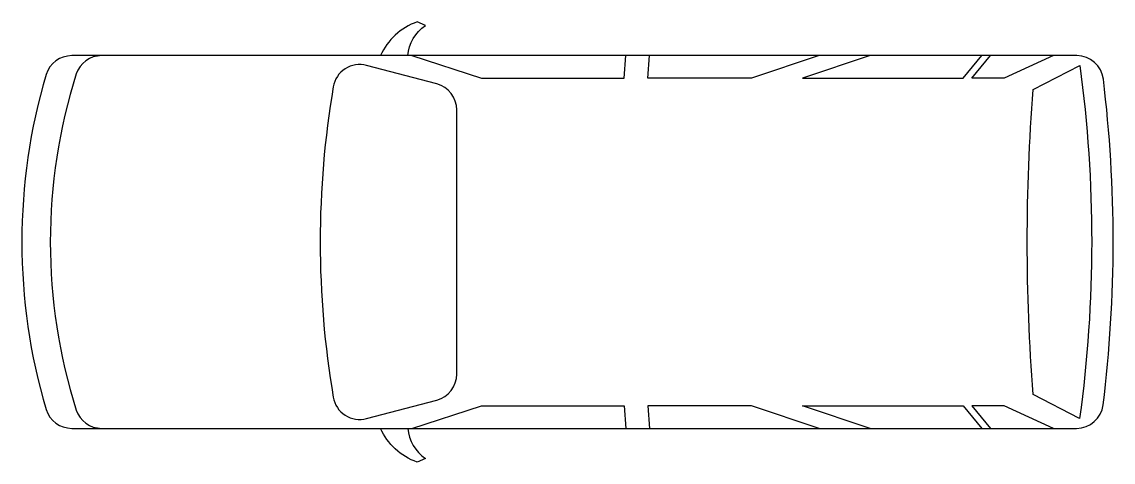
# Model space of a CAD drawing. Extents: x 0 to 5.16, y -1.04 to 1.04.
import ezdxf

# ---------------------------------------------------------------- set-up
doc = ezdxf.new("R2010")
doc.units = 0
doc.header["$LTSCALE"] = 1.25
doc.header["$MEASUREMENT"] = 0
doc.layers.get('0').update_dxf_attribs({"linetype": 'CONTINUOUS'})

msp = doc.modelspace()

# ---------------------------------------------------------------- linework, layer by layer
msp.add_line((1.9111, 1.0236), (1.8704, 1.0414))
for points in [[(1.8275, 0.8814, -0.242036), (1.9111, 1.0236), (1.8704, 1.0414, 0.202777), (1.6971, 0.8814)], [(0.3777, 0.8814, 0.322334), (0.2573, 0.7948, 0.15432), (0.2573, -0.7948, 0.322334), (0.3777, -0.8814)], [(1.8275, -0.8814, 0.242036), (1.9111, -1.0236), (1.8704, -1.0414, -0.202777), (1.6971, -0.8814)]]:
    msp.add_lwpolyline(points, format="xyb")
for points in [[(0.2361, -0.8814), (4.9913, -0.8814, 0.376669), (5.1173, -0.7708, 0.061033), (5.1183, 0.7706, 0.377088), (4.9924, 0.8814), (0.2361, 0.8814, 0.327578), (0.115, 0.7925, 0.1451), (0.115, -0.7925, 0.327578)], [(2.0584, -0.6251), (2.0584, 0.6251, 0.340703), (1.9637, 0.7479), (1.6313, 0.8353, 0.439013), (1.4739, 0.7344, 0.084259), (1.4739, -0.7344, 0.439013), (1.6313, -0.8353), (1.9637, -0.7479, 0.340703)], [(4.7863, -0.7214, -0.038741), (4.7863, 0.7214), (5.007, 0.8351, -0.068002), (5.0059, -0.8346)]]:
    msp.add_lwpolyline(points, format="xyb", close=True)
for points in [[(1.8465, 0.8814), (2.1752, 0.7747), (2.8507, 0.7747), (2.8589, 0.8814)], [(3.7729, 0.8814), (3.4528, 0.7747), (2.9624, 0.7747), (2.9706, 0.8814)], [(4.0142, 0.8814), (3.6941, 0.7747), (4.4549, 0.7747), (4.5429, 0.8814)], [(4.8817, 0.8814), (4.6495, 0.7747), (4.4956, 0.7747), (4.5836, 0.8814)], [(1.8465, -0.8814), (2.1752, -0.7747), (2.8507, -0.7747), (2.8589, -0.8814)], [(3.7729, -0.8814), (3.4528, -0.7747), (2.9624, -0.7747), (2.9706, -0.8814)], [(4.0142, -0.8814), (3.6941, -0.7747), (4.4549, -0.7747), (4.5429, -0.8814)], [(4.8817, -0.8814), (4.6495, -0.7747), (4.4956, -0.7747), (4.5836, -0.8814)]]:
    msp.add_lwpolyline(points)

doc.saveas('drawing.dxf')
